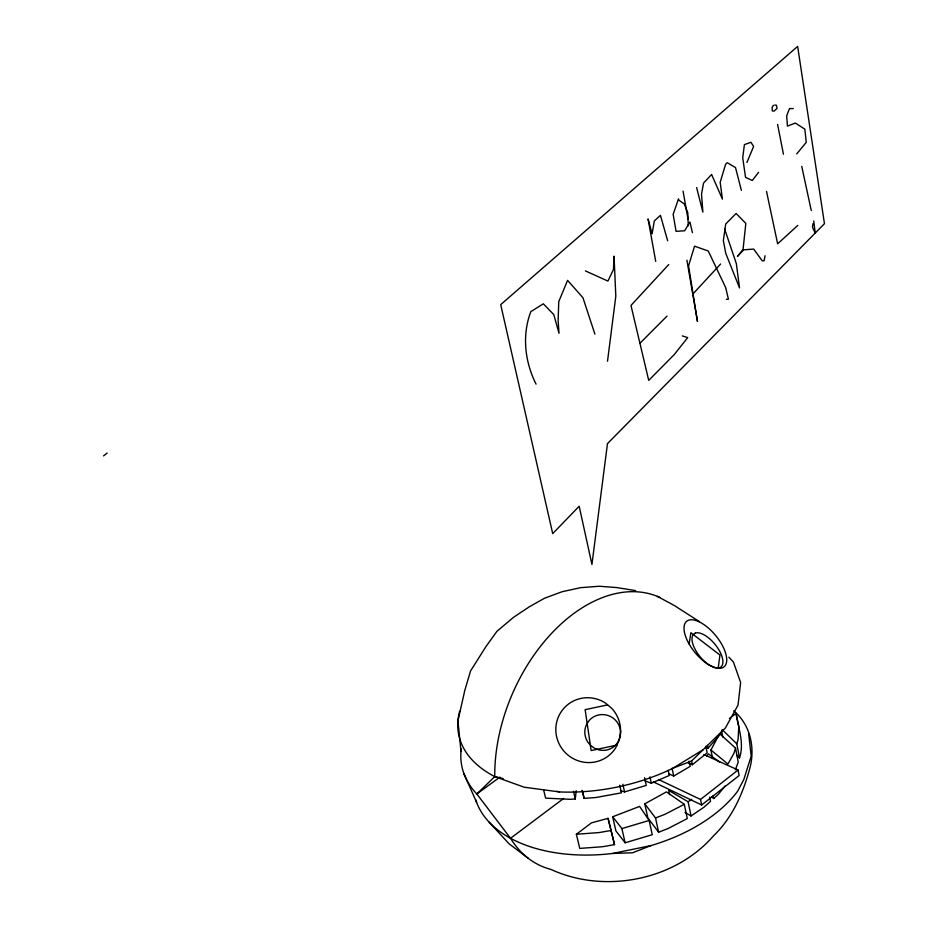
<?xml version="1.0" encoding="UTF-8"?>
<svg xmlns="http://www.w3.org/2000/svg" width="928" height="928" viewBox="0 0 928 928"><rect width="100%" height="100%" fill="white"/><g stroke="black" fill="none" stroke-linecap="round" stroke-linejoin="round"><path stroke-width="1.39" d="M543.564 789.716L545.629 798.138L570.152 799.321L575.279 798.962L576.207 790.691M607.515 361.189L615.809 296.206L614.058 256.174L613.454 269.526L607.921 281.08L585.394 270.895M718.202 668.137L719.919 655.029L690.873 632.71L689.133 644.02M813.009 223.671L812.429 227.186L815.213 233.056L813.74 220.945M765.032 255.734L764.115 260.745L762.224 260.826L753.71 249.075L743.618 249.829L737.458 256.395L743.05 249.423L745.834 223.428L736.101 213.463L725.696 224.008L723.33 240.642L725.789 253.425L739.523 287.935L736.356 263.691L724.664 229.112M736.577 754.998L739.512 757.886C744.581 743.142 738.212 728.097 736.055 713.423L729.362 718.492M735.521 748.084L733.909 753.362L727.946 764.046L710.918 750.01L719.594 733.654L735.521 748.084L738.236 762.132L735.324 769.822M739.512 757.886L736.809 743.862L738.096 739.616L738.781 726.195L736.055 713.423M746.924 162.47L753.606 146.45L750.949 142.286L744.395 144.629L742.713 157.806L745.555 177.399L752.306 180.473L758.628 172.26M688.286 225.817L687.787 212.767L684.33 203.998L678.774 200.1L678.496 198.847L673.148 214.333L676.06 231.339L684.655 230.759L689.922 222.001L692.439 232.708M720.673 733.213L722.042 730.812M773.407 105.305L772.084 107.462L772.328 110.931L774.114 111.116L777.061 108.367L776.446 105.258L774.671 105.061M706.695 756.065L708.47 753.872L719.594 762.12M725.394 785.656L718.11 794.554L713.678 798.521L711.509 796.827M796.734 153.886L806.235 142.402L804.866 129.166L795.319 123.053L787.431 126.127L786.689 115.803L789.508 108.553L793.312 108.576M705.396 747.295L708.041 748.212L719.536 735.208M668.752 264.538L630.97 305.451L648.718 380.387L674.308 354.519L687.706 337.595L682.289 335.89M693.03 293.851L720.638 263.981M639.926 343.279L667.035 316.077M659.889 597.47A146.81 95.561 -66.5 0 0 550.443 634.601A146.81 95.561 -66.5 0 0 494.763 776.585L476.818 793.974L510.528 838.297A146.81 95.561 -66.5 0 0 550.861 869.385C604.232 894.058 674.575 880.614 713.4 835.942C732.61 817.614 743.189 792.988 749.986 767.758C755.23 747.365 750.334 724.617 733.723 710.813M797.825 225.388L777.641 243.809L766.505 191.342M688.402 763.326L692.346 764.742L707.148 752.852L705.837 746.298M653.335 781.898L701.661 804.982L739.14 775.53L738.073 770.02L703.853 754.522M701.661 804.982L700.524 799.449L738.073 770.02M103.542 455.88L107.184 453.05M576.369 834.272L591.449 822.869L608.06 818.345L614.522 844.631L602.4 846.742L579.745 848.401L576.369 834.272L599.105 832.567L611.274 830.444M510.528 838.297L563.621 798.463M499.972 777.084L476.818 793.974A147.378 86.698 -11.1 0 1 461.286 748.908M685.015 812.406L691.058 815.979L704.074 807.128L710.535 801.351L709.665 797.082M669.61 794.658L668.705 790.424L688.1 801.757L691.673 799.344M459.65 711.242A143.422 82.511 -11.3 0 0 494.763 776.585L524.181 787.211L559.526 791.944A143.422 82.511 -11.3 0 0 672.986 768.198L703.192 749.662M668.856 773.778L673.716 776.075L690.2 766.342L689.133 761.134M684.307 804.321L665.109 814.25L655.528 817.974L644.774 803.834L666.432 791.886L684.307 804.321L687.288 818.554L668.172 828.484L658.625 832.207L647.86 817.962L644.774 803.834M644.948 780.796L651.294 783.232L669.274 775.483L668.183 770.368M748.687 733.967L751.193 756.111L743.873 779.381L737.667 791.155A141.265 84.9 -10.9 0 1 650.98 845.582L632.618 852.774L612.712 853.458A141.265 84.9 -10.9 0 1 475.739 799.797M649.148 820.456L621.899 828.588L612.677 816.768L639.601 806.409L649.148 820.456L652.268 834.69L625.124 842.786L615.902 830.885L612.677 816.768M672.986 768.198L691.534 761.03L725.36 728.039L738.038 705.083L740.637 682.532L733.398 661.989L728.874 657.163M620.612 790.633L624.567 791.92L646.259 785.401L644.589 777.722M607.608 704.886L585.127 709.665L591.159 750.555L616.934 745.114M612.712 853.458L650.98 845.582M726.38 299.326L728.422 299.176L725.684 287.587L708.238 251.001L694.55 246.164L688.541 265.895L697.473 321.494L686.894 260.165M582.042 790.285L584.13 798.358L595.741 797.546L621.435 792.848L619.718 785.181M635.715 590.649L617.05 587.598L599.43 586.241L580.708 587.656L562.043 591.739L544.597 598.212L529.47 606.703L513.648 617.224L497.014 631.214L485.982 646.526L470.566 670.932L464.824 690.316L457.945 720.789L460.996 751.564M494.763 776.585L503.208 778.592M556.707 791.271L559.526 791.944M658.694 779.566L700.524 799.449M657.372 596.379L674.575 605.671L699.352 621.598M528.299 858.342L509.031 843.738L489.114 822.138M722.112 729.547L736.809 743.862M464 773.836L476.632 802.418M536.059 384.111C524.807 361.769 521.814 335.228 530.851 311.599L543.321 303.816L553.772 314.58L559.016 333.314L558.134 320.67L558.749 301.646L567.576 280.36L582.946 297.726L594.906 334.138M667.65 240.793L660.458 215.342L654.298 220.968L652.14 233.763L648.057 218.95L655.713 261.383M614.522 844.631L608.06 818.345M741.368 190.344L735.521 167.608L727.274 162.713L725.615 164.279L720.174 182.317L722.413 199.126L711.614 174.487L703.552 183.083L701.522 194.103L702.89 212.129L696.615 187.584M573.469 791.34L575.279 798.962M582.343 790.714L584.13 798.358M621.899 828.588L625.124 842.786M622.85 784.241L624.567 791.92M655.528 817.974L658.625 832.207M801.734 166.39L811.258 210.494M649.913 776.829L651.294 783.232M672.069 768.245L673.716 776.075M688.1 801.757L691.058 815.979M691.546 760.809L692.346 764.742M713.11 795.69L713.678 798.521M710.918 750.01L712.588 758.408M707.472 745.381L708.041 748.212M777.606 124.48L783.441 154.222M721.682 731.368L722.773 736.936M683.054 191.11L688.042 219.298M620.577 731.832C620.832 738.096 617.746 744.221 612.492 747.666A18.084 17.725 45.6 0 1 599.012 749.928L594.593 748.281L590.742 745.555L587.702 741.948A18.084 17.725 45.6 0 1 586.74 724.06L589.373 720.267A18.084 17.725 45.6 0 1 620.577 731.832L619.196 740.173L615.682 747.84A32.712 32.097 46.8 0 1 571.08 757.352A32.712 32.097 46.8 0 1 560.709 712.507A32.712 32.097 46.8 0 1 605.3 702.937L611.83 708.424A32.712 32.097 46.8 0 1 620.577 731.832M607.469 443.63L591.936 564.468L579.176 506.236L552.705 533.612L500.714 304.628L797.639 46.4L824.458 223.694L607.469 443.63M695.258 633.128L693.216 634.624A21.356 9.709 50.7 0 0 695.153 649.426A21.356 9.709 50.7 0 0 709.514 665.225L713.435 667.209L716.938 668.021L719.78 667.626A21.356 9.709 50.7 0 0 716.857 646.746A21.356 9.709 50.7 0 0 695.258 633.128M719.502 668.346L714.838 667.603L709.514 665.225A29.464 13.375 50.6 0 1 684.249 625.611A29.464 13.375 50.6 0 1 715.581 635.413A29.464 13.375 50.6 0 1 719.502 668.346"/></g></svg>
